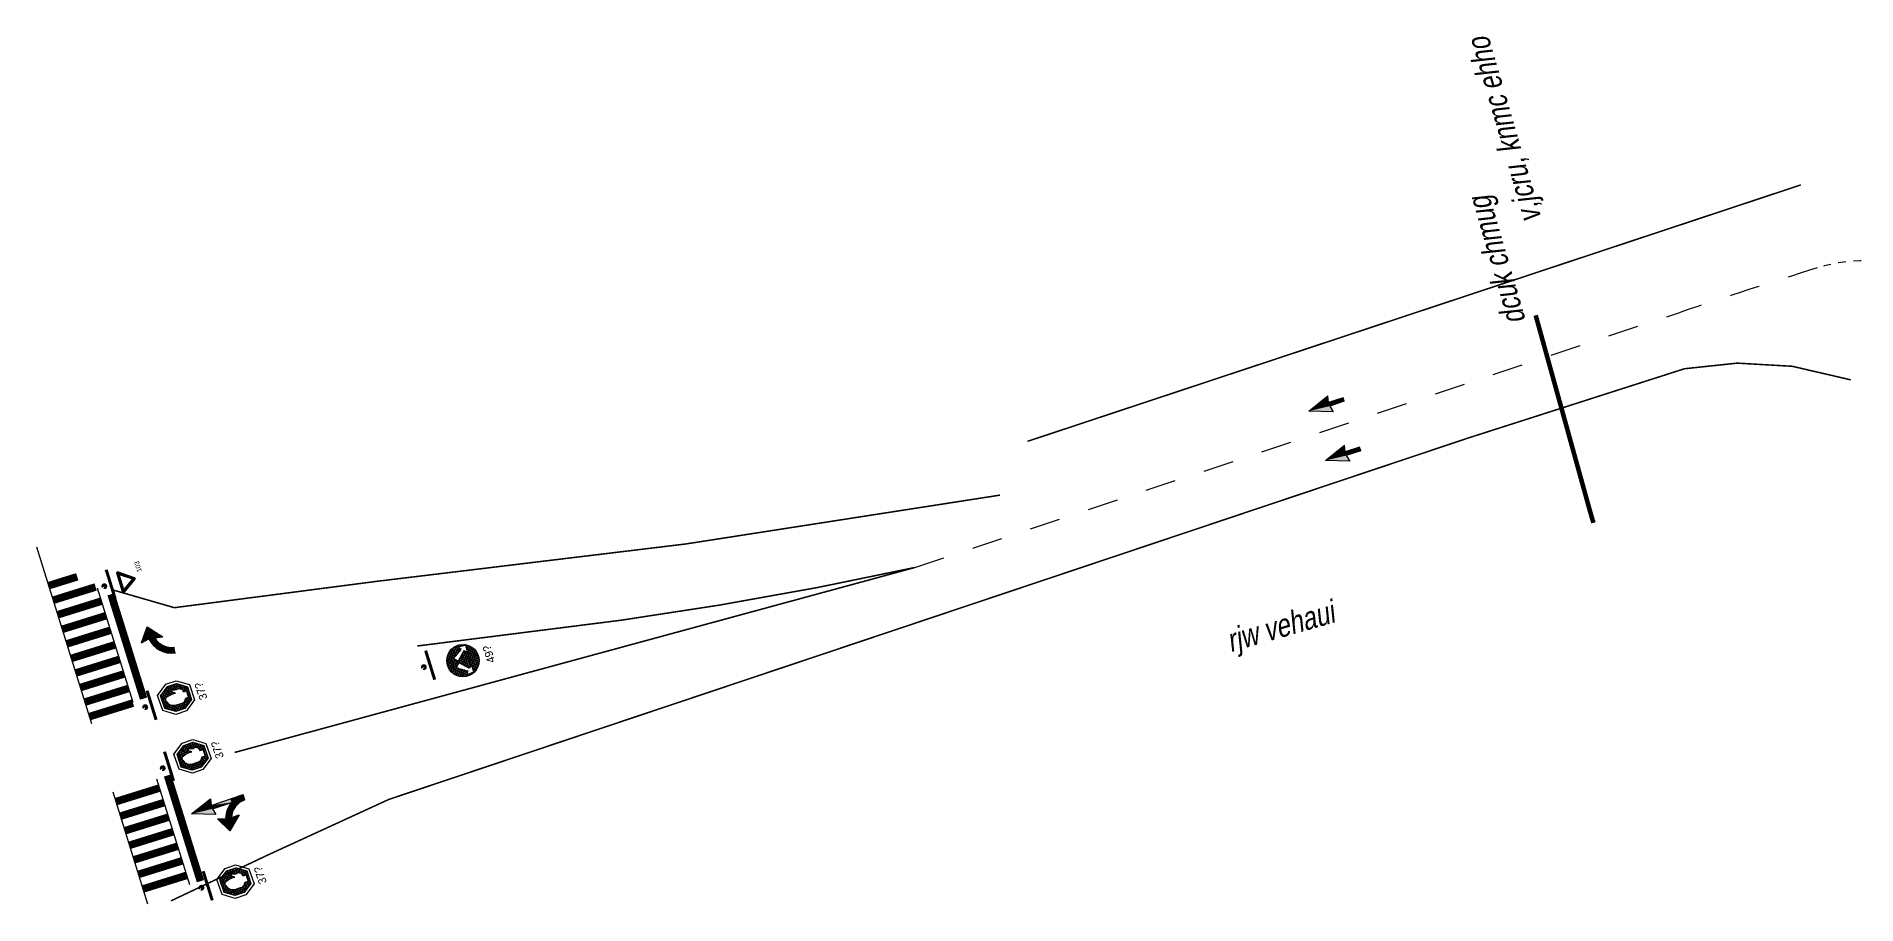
# Model space of a CAD drawing. Extents: x 183304 to 184528, y 666784 to 667526.
# Drawn here: x 184000.6 to 184120, y 667271.4 to 667328.4 of the extents above; entities that cross this region are included whole.
import ezdxf

# ---------------------------------------------------------------- set-up
doc = ezdxf.new("R2010")
doc.units = 0
doc.linetypes.add('1-1', pattern=[2, 1, -1])
for name, color, linetype in [('0-XREF', 7, 'Continuous'), ('1-1', 7, '1-1'), ('817', 140, '1-1'), ('818', 10, '1-1'), ('D-D13', 7, 'Continuous'), ('D-MAAVAR', 7, 'Continuous'), ('D-Nativ', 7, '1-1'), ('D-SEVA', 7, 'Continuous'), ('D-Tamrur', 7, 'Continuous'), ('D-TEXT', 7, 'Continuous'), ('TAMRUR', 7, 'Continuous')]:
    doc.layers.add(name, color=color, linetype=linetype)
doc.styles.add('HEBTXT', font='HEBTXT')
doc.styles.add('MIR2', font='mirym.shx', dxfattribs={"width": 0.8, "oblique": 10})
doc.styles.add('T', font='MIRYM')

# ---------------------------------------------------------------- blocks, each defined once
blk = doc.blocks.new('DD-13SS')
at = {"layer": 'D-D13'}
for p, q in [((-0.55, -1.5), (0, 0)), ((0, 0), (0.55, -1.5)), ((-0.125, -1.4), (-0.55, -1.5)), ((-0.125, -2.4), (-0.125, -1.4)), ((0.125, -1.4), (0.55, -1.5)), ((0.125, -2.4), (0.125, -1.4)), ((-0.125, -2.4), (0.125, -2.4))]:
    blk.add_line(p, q, dxfattribs=at)
for points in [[(-0.125, -1.4), (-0.55, -1.5), (0, 0)], [(0.125, -1.4), (0, 0), (-0.125, -1.4)], [(0.55, -1.5), (0, 0), (0.125, -1.4)], [(-0.125, -2.4), (0.125, -1.4), (-0.125, -1.4)], [(0.125, -1.4), (-0.125, -2.4), (0.125, -2.4)]]:
    blk.add_solid(points, dxfattribs=at)
blk = doc.blocks.new('DD-13RR')
at = {"layer": 'D-D13'}
for p, q in [((0, 0), (0.2, -0.52)), ((0, 0), (1, -0.53)), ((1, -0.53), (0.2, -1.45)), ((0.2, -0.9), (0.2, -1.45))]:
    blk.add_line(p, q, dxfattribs=at)
for centre, radius, start in [((0.68, -2.1), 1.65, 106.731), ((0.7, -2.1), 1.3, 112.6199)]:
    blk.add_arc(centre, radius, start, 180, dxfattribs=at)
for points in [[(0.2, -0.52), (0, 0), (1, -0.53)], [(-0.73, -1.24), (-0.36, -1.34), (-0.62, -1.08)], [(-0.62, -1.08), (-0.27, -1.24), (-0.51, -0.95)], [(-0.36, -1.34), (-0.62, -1.08), (-0.27, -1.24)], [(-0.51, -0.95), (-0.16, -1.13), (-0.36, -0.81)], [(-0.27, -1.24), (-0.51, -0.95), (-0.16, -1.13)], [(-0.36, -0.81), (-0.07, -1.05), (-0.24, -0.73)], [(-0.16, -1.13), (-0.36, -0.81), (-0.07, -1.05)], [(-0.24, -0.73), (0.02, -0.99), (-0.12, -0.65)], [(-0.07, -1.05), (-0.24, -0.73), (0.02, -0.99)], [(-0.12, -0.65), (0.13, -0.93), (0.04, -0.58)], [(0.02, -0.99), (-0.12, -0.65), (0.13, -0.93)], [(0.04, -0.58), (0.2, -0.9), (0.12, -0.55)], [(0.13, -0.93), (0.04, -0.58), (0.2, -0.9)], [(0.12, -0.55), (0.2, -0.9), (0.2, -0.52)], [(0.2, -0.9), (1, -0.53), (0.2, -0.52)], [(0.2, -0.9), (0.2, -1.45), (1, -0.53)], [(-0.97, -1.96), (-0.58, -1.9), (-0.95, -1.84)], [(-0.6, -2), (-0.97, -1.96), (-0.58, -1.9)], [(-0.97, -2.1), (-0.6, -2), (-0.97, -1.96)], [(-0.6, -2.1), (-0.97, -2.1), (-0.6, -2)], [(-0.95, -1.84), (-0.57, -1.81), (-0.93, -1.74)], [(-0.58, -1.9), (-0.95, -1.84), (-0.57, -1.81)], [(-0.93, -1.74), (-0.54, -1.71), (-0.91, -1.63)], [(-0.57, -1.81), (-0.93, -1.74), (-0.54, -1.71)], [(-0.91, -1.63), (-0.54, -1.71), (-0.86, -1.49)], [(-0.86, -1.49), (-0.49, -1.58), (-0.81, -1.37)], [(-0.54, -1.71), (-0.86, -1.49), (-0.49, -1.58)], [(-0.81, -1.37), (-0.43, -1.46), (-0.73, -1.24)], [(-0.49, -1.58), (-0.81, -1.37), (-0.43, -1.46)], [(-0.43, -1.46), (-0.73, -1.24), (-0.36, -1.34)]]:
    blk.add_solid(points, dxfattribs=at)
blk = doc.blocks.new('DD-13SLL')
at = {"layer": 'D-D13'}
for p, q in [((-0.55, -1.5), (0, 0)), ((0, 0), (0.55, -1.5)), ((-1.85, -2.02), (-0.85, -1.5)), ((-1.05, -2.95), (-1.85, -2.02)), ((-0.85, -1.5), (-0.99, -2.02)), ((-0.12, -1.4), (-0.55, -1.5)), ((-0.12, -1.4), (-0.12, -2.72)), ((0.55, -1.5), (0.12, -1.4)), ((0.12, -1.4), (0.12, -3.6)), ((-1.05, -2.4), (-1.05, -2.95)), ((-0.25, -3.6), (0.12, -3.6))]:
    blk.add_line(p, q, dxfattribs=at)
for centre, radius, start, end in [((-1.54, -3.6), 1.67, 31.7558, 70.5812), ((-1.55, -3.6), 1.3, 0, 67.3801)]:
    blk.add_arc(centre, radius, start, end, dxfattribs=at)
for points in [[(-0.12, -1.4), (-0.55, -1.5), (0, 0)], [(0.12, -1.4), (0, 0), (-0.12, -1.4)], [(0.12, -1.4), (0.55, -1.5), (0, 0)], [(-1.05, -2.02), (-0.85, -1.5), (-1.85, -2.02)], [(-1.05, -2.4), (-1.85, -2.02), (-1.05, -2.02)], [(-1.05, -2.4), (-1.05, -2.95), (-1.85, -2.02)], [(-0.97, -2.05), (-1.05, -2.4), (-1.05, -2.02)], [(-0.89, -2.08), (-1.05, -2.4), (-0.97, -2.05)], [(-0.98, -2.43), (-0.89, -2.08), (-1.05, -2.4)], [(-0.73, -2.15), (-0.98, -2.43), (-0.89, -2.08)], [(-0.87, -2.49), (-0.73, -2.15), (-0.98, -2.43)], [(-0.61, -2.23), (-0.87, -2.49), (-0.73, -2.15)], [(-0.78, -2.55), (-0.61, -2.23), (-0.87, -2.49)], [(-0.49, -2.31), (-0.78, -2.55), (-0.61, -2.23)], [(-0.69, -2.63), (-0.49, -2.31), (-0.78, -2.55)], [(-0.34, -2.45), (-0.69, -2.63), (-0.49, -2.31)], [(-0.12, -1.4), (-0.12, -2.72), (0.12, -1.4)], [(0.12, -3.6), (0.12, -1.4), (-0.12, -2.72)], [(-0.58, -2.74), (-0.34, -2.45), (-0.69, -2.63)], [(-0.23, -2.58), (-0.58, -2.74), (-0.34, -2.45)], [(-0.49, -2.84), (-0.23, -2.58), (-0.58, -2.74)], [(-0.12, -2.74), (-0.49, -2.84), (-0.23, -2.58)], [(-0.42, -2.96), (-0.12, -2.74), (-0.49, -2.84)], [(-0.04, -2.87), (-0.42, -2.96), (-0.12, -2.74)], [(-0.36, -3.08), (-0.04, -2.87), (-0.42, -2.96)], [(0.01, -2.99), (-0.36, -3.08), (-0.04, -2.87)], [(-0.31, -3.21), (0.01, -2.99), (-0.36, -3.08)], [(0.06, -3.13), (-0.31, -3.21), (0.01, -2.99)], [(0.08, -3.24), (-0.31, -3.21), (0.06, -3.13)], [(-0.28, -3.31), (0.08, -3.24), (-0.31, -3.21)], [(0.1, -3.34), (-0.28, -3.31), (0.08, -3.24)], [(-0.27, -3.4), (0.1, -3.34), (-0.28, -3.31)], [(0.12, -3.46), (-0.27, -3.4), (0.1, -3.34)], [(-0.25, -3.5), (0.12, -3.46), (-0.27, -3.4)], [(0.12, -3.6), (-0.25, -3.5), (0.12, -3.46)], [(-0.25, -3.6), (0.12, -3.6), (-0.25, -3.5)], [(-0.12, -2.72), (-0.13, -2.72), (-0.06, -2.84)], [(0.12, -3.07), (0.12, -2.72), (-0.12, -2.72)], [(0, -2.89), (-0.06, -2.84), (-0.12, -2.72)], [(-0.01, -2.94), (0, -2.89), (-0.06, -2.84)], [(0.12, -3.07), (0, -2.89), (-0.01, -2.94)], [(0.12, -3.07), (0.05, -3.1), (-0.01, -2.94)], [(0.12, -3.07), (0.05, -3.1), (0.12, -3.26)], [(0.1, -3.29), (0.12, -3.26), (0.05, -3.1)], [(0.12, -3.37), (0.1, -3.29), (0.12, -3.26)], [(0.12, -3.6), (0.12, -3.37), (0.1, -3.29)]]:
    blk.add_solid(points, dxfattribs=at)
blk = doc.blocks.new('TAMRUR')
at = {"const_width": 0.2}
blk.add_lwpolyline([(-0.19, 1), (-0.19, -1)], dxfattribs=at)
blk.add_lwpolyline([(0.3, 0.07, 7.240872), (0.33, 0.03, 7.240872)], format="xyb", dxfattribs=at)
blk = doc.blocks.new('*X325')
at = {"color": 0}
for p, q in [((126968.25, 161541.63), (126968.25, 161545.4)), ((126968.38, 161545.59), (126971.67, 161545.59)), ((126968.57, 161541.18), (126968.57, 161545.85)), ((126968.61, 161545.9), (126971.45, 161545.9)), ((126968.88, 161544.79), (126968.88, 161546.17)), ((126969.2, 161545.14), (126969.2, 161546.17)), ((126969.52, 161545.27), (126969.52, 161546.17)), ((126969.84, 161545.42), (126969.84, 161546.17)), ((126970.15, 161545.51), (126970.15, 161546.17)), ((126970.47, 161545.4), (126970.47, 161546.17)), ((126970.79, 161544.76), (126970.79, 161546.17)), ((126971.11, 161543.71), (126971.11, 161546.17)), ((126971.43, 161543.92), (126971.43, 161545.94)), ((126971.74, 161541.54), (126971.74, 161545.48)), ((126967.55, 161544.32), (126968.71, 161544.32)), ((126967.55, 161544), (126968.66, 161544)), ((126967.55, 161543.68), (126968.66, 161543.68)), ((126967.55, 161543.36), (126968.66, 161543.36)), ((126967.55, 161543.05), (126968.66, 161543.05)), ((126967.55, 161542.73), (126968.66, 161542.73)), ((126967.62, 161542.54), (126967.62, 161544.49)), ((126967.7, 161542.41), (126968.75, 161542.41)), ((126967.72, 161544.64), (126968.83, 161544.64)), ((126967.93, 161542.09), (126967.93, 161544.94)), ((126967.93, 161542.1), (126968.99, 161542.1)), ((126967.94, 161544.95), (126968.95, 161544.95)), ((126968.16, 161545.27), (126969.51, 161545.27)), ((126968.88, 161540.86), (126968.88, 161542.2)), ((126970.57, 161545.27), (126971.89, 161545.27)), ((126970.72, 161544.95), (126972.11, 161544.95)), ((126970.81, 161544.64), (126972.34, 161544.64)), ((126970.84, 161544.32), (126972.5, 161544.32)), ((126970.86, 161544), (126972.5, 161544)), ((126970.87, 161543.68), (126971.09, 161543.68)), ((126971.11, 161540.86), (126971.11, 161542.02)), ((126971.19, 161542.1), (126972.13, 161542.1)), ((126971.39, 161542.41), (126972.35, 161542.41)), ((126971.43, 161541.09), (126971.43, 161542.51)), ((126971.44, 161543.05), (126972.5, 161543.05)), ((126971.44, 161542.73), (126972.5, 161542.73)), ((126971.5, 161543.36), (126972.5, 161543.36)), ((126971.6, 161543.68), (126972.5, 161543.68)), ((126972.06, 161542), (126972.06, 161545.03)), ((126972.38, 161542.45), (126972.38, 161544.58)), ((126968.15, 161541.78), (126969.31, 161541.78)), ((126968.37, 161541.46), (126969.31, 161541.46)), ((126968.59, 161541.14), (126971.46, 161541.14)), ((126969.2, 161540.86), (126969.2, 161541.95)), ((126969.52, 161540.86), (126969.52, 161541.27)), ((126969.84, 161540.86), (126969.84, 161541.27)), ((126970.15, 161540.86), (126970.15, 161541.27)), ((126970.47, 161540.86), (126970.47, 161541.27)), ((126970.61, 161541.78), (126971.91, 161541.78)), ((126970.61, 161541.46), (126971.68, 161541.46)), ((126970.79, 161540.86), (126970.79, 161541.85))]:
    blk.add_line(p, q, dxfattribs=at)
blk = doc.blocks.new('B37')
at = {"layer": 'TAMRUR', "color": 1}
for p, q in [((-1.37, 3.83), (-1.07, 4.61)), ((-1.37, 2.48), (-1.37, 3.83)), ((-1.07, 4.61), (-0.8, 4.81)), ((-0.8, 4.81), (-0.27, 5.01)), ((-0.27, 5.01), (-0.06, 5.17)), ((-0.06, 5.17), (0.37, 5.14)), ((0.37, 5.14), (0.62, 4.83)), ((0.62, 4.83), (0.78, 4.35)), ((0.78, 4.35), (0.85, 3.51)), ((0.85, 3.51), (0.83, 3.02)), ((1.04, 3.3), (1.16, 3.47)), ((1.26, 3.54), (1.36, 3.56)), ((1.51, 3.51), (1.55, 3.47)), ((-0.71, 1.54), (-0.72, 1.55)), ((-0.71, 0.92), (-0.71, 1.54)), ((0.27, 0.92), (-0.71, 0.92)), ((0.59, 0.92), (0.27, 0.92)), ((0.59, 1.49), (0.77, 1.5)), ((0.59, 1.49), (0.59, 0.92)), ((0.77, 1.5), (0.85, 1.51)), ((0.83, 3.02), (1.04, 3.3)), ((0.9, 1.54), (0.85, 1.51)), ((1.44, 2.91), (1.4, 2.63)), ((1.4, 2.63), (1.42, 2.27)), ((1.42, 2.27), (1.42, 2.26)), ((1.57, 3.32), (1.44, 2.91))]:
    blk.add_line(p, q, dxfattribs=at)
for points in [[(-1.5, 6.32), (1.5, 6.32), (2.98, 4.2), (2.98, 2.12), (1.5, 0), (-1.5, 0), (-2.98, 2.12), (-2.98, 4.2)], [(-1.24, 5.81), (1.24, 5.81), (2.47, 4.04), (2.47, 2.28), (1.24, 0.51), (-1.24, 0.51), (-2.47, 2.28), (-2.47, 4.04)]]:
    blk.add_lwpolyline(points, close=True, dxfattribs=at)
for centre, radius, start, end in [((1.29, 3.39), 0.156, 100.6249, 147.2892), ((1.39, 3.41), 0.156, 39.3246, 100.6249), ((1.43, 3.37), 0.156, 341.5627, 39.3246), ((-0.37, 2.48), 1, 180, 249.235), ((0.43, 2.43), 1, 298.0605, 350.5364)]:
    blk.add_arc(centre, radius, start, end, dxfattribs=at)
blk.add_blockref('*X325', (-126970.03, -161540.35), dxfattribs=at)
at = {"layer": 'TAMRUR', "style": 'HEBTXT'}
blk.add_text('37\x81', height=1.5, dxfattribs=at).set_placement((-2.01, -2.38))
blk = doc.blocks.new('B36')
h = blk.add_hatch(color=10)
edge = h.paths.add_edge_path()
edge.add_line((-1.84, -0.11), (1.83, -0.11))
edge.add_arc((1.83, -0.29), 0.182, -35.5305, 90, ccw=False)
edge.add_line((1.97, -0.39), (0.1, -3.01))
edge.add_arc((-0.04, -2.91), 0.182, 214.4278, 324.4695, ccw=False)
edge.add_line((-0.19, -3.01), (-1.99, -0.39))
edge.add_arc((-1.84, -0.29), 0.182, 90, 214.4278, ccw=False)
h.paths.add_polyline_path([(-1.49, -0.47), (1.47, -0.47), (-0.04, -2.59)], flags=16)
at = {"color": 10}
blk.add_lwpolyline([(-1.84, -0.11), (1.83, -0.11, -0.609986), (1.97, -0.39), (0.1, -3.01, -0.520798), (-0.19, -3.01), (-1.99, -0.39, -0.603404)], format="xyb", close=True, dxfattribs=at)
blk.add_lwpolyline([(-1.49, -0.47), (1.47, -0.47), (-0.04, -2.59)], close=True, dxfattribs=at)
at = {"color": 7, "style": 'T'}
blk.add_text('103', height=0.9, dxfattribs=at).set_placement((0.86, -4.7))
blk = doc.blocks.new('*X327')
at = {"color": 0}
for p, q in [((126967.59, 161545.59), (126972.38, 161545.59)), ((126967.62, 161543.59), (126967.62, 161545.62)), ((126967.88, 161545.9), (126972.09, 161545.9)), ((126967.93, 161543.49), (126967.93, 161545.96)), ((126968.25, 161543.99), (126968.25, 161546.21)), ((126968.27, 161546.22), (126971.7, 161546.22)), ((126968.57, 161544.48), (126968.57, 161546.4)), ((126968.86, 161546.54), (126971.11, 161546.54)), ((126968.88, 161544.97), (126968.88, 161546.55)), ((126969.2, 161545.2), (126969.2, 161546.65)), ((126969.52, 161544.88), (126969.52, 161546.72)), ((126969.84, 161540.7), (126969.84, 161546.75)), ((126970.15, 161544.58), (126970.15, 161546.75)), ((126970.47, 161544.9), (126970.47, 161546.72)), ((126970.79, 161545.22), (126970.79, 161546.65)), ((126971.11, 161544.94), (126971.11, 161546.54)), ((126971.43, 161544.45), (126971.43, 161546.39)), ((126971.74, 161543.95), (126971.74, 161546.19)), ((126972.06, 161543.46), (126972.06, 161545.93)), ((126972.38, 161543.6), (126972.38, 161545.58)), ((126966.95, 161543.68), (126967.26, 161543.68)), ((126966.97, 161544), (126968.26, 161544)), ((126966.98, 161543.33), (126966.98, 161544.12)), ((126966.98, 161543.36), (126967.28, 161543.36)), ((126967.01, 161544.32), (126968.46, 161544.32)), ((126967.03, 161543.05), (126967.31, 161543.05)), ((126967.09, 161544.64), (126968.67, 161544.64)), ((126967.12, 161542.73), (126967.33, 161542.73)), ((126967.21, 161544.95), (126968.87, 161544.95)), ((126967.25, 161542.41), (126967.36, 161542.41)), ((126967.3, 161543.81), (126967.3, 161545.13)), ((126967.3, 161542.32), (126967.3, 161543.17)), ((126967.38, 161545.27), (126969.07, 161545.27)), ((126967.43, 161542.1), (126972.54, 161542.1)), ((126967.48, 161543.68), (126968.06, 161543.68)), ((126967.62, 161541.84), (126967.62, 161542.38)), ((126967.93, 161541.5), (126967.93, 161542.39)), ((126968.25, 161541.24), (126968.25, 161542.4)), ((126968.34, 161543.05), (126971.63, 161543.05)), ((126968.51, 161542.73), (126971.47, 161542.73)), ((126968.56, 161542.41), (126971.42, 161542.41)), ((126968.57, 161542.65), (126968.57, 161543.28)), ((126968.57, 161541.05), (126968.57, 161542.41)), ((126968.65, 161543.36), (126971.33, 161543.36)), ((126968.88, 161540.9), (126968.88, 161543.61)), ((126968.96, 161543.68), (126971.02, 161543.68)), ((126969.13, 161545.27), (126970.84, 161545.27)), ((126969.2, 161540.8), (126969.2, 161543.94)), ((126969.26, 161544), (126970.71, 161544)), ((126969.45, 161544.95), (126970.53, 161544.95)), ((126969.52, 161540.73), (126969.52, 161544.26)), ((126969.57, 161544.32), (126970.4, 161544.32)), ((126969.76, 161544.64), (126970.21, 161544.64)), ((126970.15, 161540.7), (126970.15, 161544.57)), ((126970.47, 161540.73), (126970.47, 161544.24)), ((126970.79, 161540.8), (126970.79, 161543.92)), ((126970.9, 161545.27), (126972.59, 161545.27)), ((126971.1, 161544.95), (126972.76, 161544.95)), ((126971.11, 161540.91), (126971.11, 161543.59)), ((126971.31, 161544.64), (126972.88, 161544.64)), ((126971.43, 161542.68), (126971.43, 161543.26)), ((126971.43, 161541.06), (126971.43, 161542.41)), ((126971.51, 161544.32), (126972.96, 161544.32)), ((126971.71, 161544), (126973, 161544)), ((126971.74, 161541.26), (126971.74, 161542.4)), ((126971.92, 161543.68), (126972.49, 161543.68)), ((126972.06, 161541.52), (126972.06, 161542.39)), ((126972.38, 161541.87), (126972.38, 161542.38)), ((126972.62, 161542.41), (126972.72, 161542.41)), ((126972.64, 161542.73), (126972.85, 161542.73)), ((126972.67, 161543.05), (126972.94, 161543.05)), ((126972.69, 161543.36), (126972.99, 161543.36)), ((126972.7, 161543.82), (126972.7, 161545.08)), ((126972.7, 161542.37), (126972.7, 161543.42)), ((126972.72, 161543.68), (126973.01, 161543.68)), ((126973.01, 161543.61), (126973.01, 161543.84)), ((126967.66, 161541.78), (126972.31, 161541.78)), ((126967.97, 161541.46), (126972, 161541.46)), ((126968.4, 161541.14), (126971.57, 161541.14)), ((126969.11, 161540.83), (126970.86, 161540.83))]:
    blk.add_line(p, q, dxfattribs=at)
blk = doc.blocks.new('B49')
at = {"layer": 'TAMRUR', "color": 5}
for points in [[(-0.16, 0.85), (-0.89, 1.58), (-2.11, -0.32), (-2.74, 0.12), (-2.62, -1.35), (-1.24, -1.31), (-1.69, -0.72)], [(0.17, 0.85), (0.89, 1.58), (2.11, -0.32), (2.75, 0.12), (2.63, -1.35), (1.24, -1.31), (1.69, -0.72)]]:
    blk.add_lwpolyline(points, close=True, dxfattribs=at)
blk.add_circle((0, 0), 3.03, dxfattribs=at)
blk.add_blockref('*X327', (-126969.98, -161543.73), dxfattribs=at)
at = {"layer": 'TAMRUR', "style": 'HEBTXT'}
blk.add_text('49\x81', height=1.5, dxfattribs=at).set_placement((-1.96, -5.76))

msp = doc.modelspace()

# ---------------------------------------------------------------- linework, layer by layer
at = {"layer": '0-XREF', "const_width": 0.3}
msp.add_lwpolyline([(184098.992, 667310.092), (184102.549, 667297.268), (184102.781, 667296.474)], dxfattribs=at)
at = {"layer": '1-1', "ltscale": 2}
msp.add_arc((184266.739, 666836.006), 500, 107.37141, 108.44917, dxfattribs=at)
at = {"layer": '1-1', "ltscale": 0.5}
msp.add_arc((184120.443, 667303.657), 10, 21.8401, 107.37141, dxfattribs=at)
at = {"layer": '817', "const_width": 0.1}
msp.add_lwpolyline([(184116.394, 667318.651), (184065.644, 667301.821)], dxfattribs=at)
at = {"layer": '818', "const_width": 0.1, "flags": 128}
for points in [[(184119.666, 667305.858), (184115.826, 667306.748), (184112.22, 667306.955), (184108.756, 667306.587), (184094.559, 667302.04), (184023.749, 667278.329), (184015.833, 667274.693), (184009.452, 667271.672)], [(184063.839, 667298.293), (184043.232, 667295.09), (184022.907, 667292.632), (184009.675, 667290.909), (184005.587, 667292.089)]]:
    msp.add_lwpolyline(points, dxfattribs=at)
at = {"layer": 'D-MAAVAR'}
for p, q in [((184000.624, 667294.909), (184004.237, 667283.309)), ((184004.604, 667292.22), (184006.94, 667284.72)), ((184008.51, 667279.68), (184010.672, 667272.739)), ((184005.636, 667278.818), (184007.923, 667271.479))]:
    msp.add_line(p, q, dxfattribs=at)
at = {"layer": 'D-MAAVAR', "const_width": 0.5}
for points in [[(184003.304, 667292.938), (184001.421, 667292.351)], [(184004.511, 667292.267), (184001.718, 667291.397)], [(184004.88, 667291.334), (184002.015, 667290.442)], [(184005.523, 667291.789), (184007.656, 667284.943)], [(184005.177, 667290.379), (184002.313, 667289.487)], [(184005.474, 667289.425), (184002.61, 667288.532)], [(184005.772, 667288.47), (184002.908, 667287.578)], [(184006.069, 667287.515), (184003.205, 667286.623)], [(184006.367, 667286.56), (184003.502, 667285.668)], [(184006.664, 667285.606), (184003.8, 667284.713)], [(184006.962, 667284.651), (184004.097, 667283.759)], [(184008.699, 667279.074), (184005.835, 667278.182)], [(184009.226, 667279.903), (184011.388, 667272.962)], [(184008.996, 667278.119), (184006.132, 667277.227)], [(184009.294, 667277.164), (184006.429, 667276.272)], [(184009.591, 667276.21), (184006.727, 667275.317)], [(184009.888, 667275.255), (184007.024, 667274.363)], [(184010.186, 667274.3), (184007.322, 667273.408)], [(184010.483, 667273.345), (184007.619, 667272.453)]]:
    msp.add_lwpolyline(points, dxfattribs=at)
at = {"layer": 'D-Nativ', "ltscale": 2}
msp.add_line((184058.265, 667293.547), (184108.508, 667310.309), dxfattribs=at)
at = {"layer": 'D-SEVA'}
msp.add_lwpolyline([(184025.612, 667288.395, 0.1, 0.1, 0), (184038.955, 667290.083, 0.1, 0.1, 0.0189184), (184058.265, 667293.547, 0.1, 0.1, 0), (184013.627, 667281.409, 0, 0, 0)], format="xyseb", dxfattribs=at)

# ---------------------------------------------------------------- block references
at = {"rotation": 108.5073015624098}
for p in [(184084.115, 667303.808), (184085.201, 667300.565)]:
    msp.add_blockref('DD-13SS', p, dxfattribs=at)
at = {"layer": 'D-MAAVAR'}
for name, p, rotation in [('DD-13RR', (184007.524, 667288.592), 98.592275398772), ('DD-13SLL', (184010.807, 667277.377), 108.6656268602316)]:
    msp.add_blockref(name, p, dxfattribs=dict(at, rotation=rotation))
at = {"layer": 'D-Tamrur', "rotation": 197.3022260033133}
for p in [(184005.318, 667292.388), (184026.277, 667287.08), (184007.999, 667284.453), (184009.145, 667280.448), (184011.684, 667272.604)]:
    msp.add_blockref('TAMRUR', p, dxfattribs=at)
at = {"layer": 'D-Tamrur'}
for name, p, xscale, yscale, zscale, rotation in [('B36', (184006.047, 667292.552), 0.3499999999999999, 0.3499999999999999, 0.3499999999999999, 106.4054599595887), ('B49', (184028.607, 667287.434), 0.35, 0.35, 0.35, 107.4347789013183), ('B37', (184010.839, 667285.364), 0.35, 0.35, 0.35, 108.6656268593506), ('B37', (184011.915, 667281.511), 0.35, 0.35, 0.35, 108.6656268593506), ('B37', (184014.733, 667273.287), 0.35, 0.35, 0.35, 108.6656268593506)]:
    msp.add_blockref(name, p, dxfattribs=dict(at, xscale=xscale, yscale=yscale, zscale=zscale, rotation=rotation))

# ---------------------------------------------------------------- texts
at = {"layer": 'D-TEXT', "style": 'MIR2', "oblique": 10, "width": 0.8}
for s, rotation, p in [('v,jcru, knmc ehho', 106.21551, (184099.394, 667316.413)), ('dcuk chmug', 106.21551, (184098.353, 667309.744)), ('rjw vehaui', 15.98481, (184078.973, 667287.983))]:
    msp.add_text(s, height=1.5, rotation=rotation, dxfattribs=at).set_placement(p)

doc.saveas('drawing.dxf')
